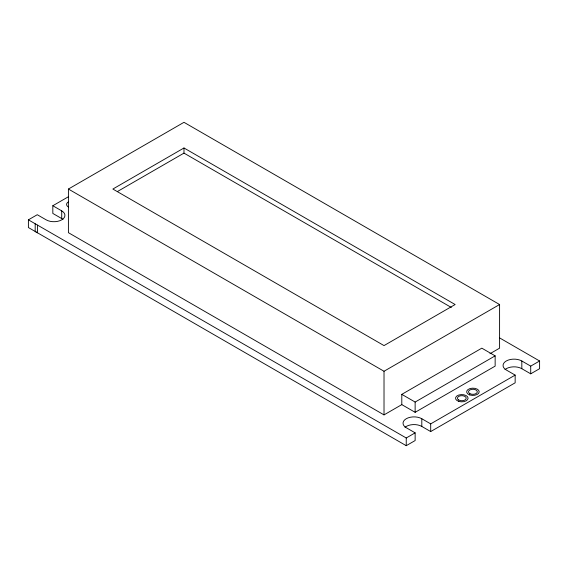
<?xml version="1.0" encoding="UTF-8"?>
<svg xmlns="http://www.w3.org/2000/svg" width="568" height="568" viewBox="0 0 568 568"><rect width="100%" height="100%" fill="white"/><g stroke="black" fill="none" stroke-linecap="round" stroke-linejoin="round"><path stroke-width="0.85" d="M401.796 404.622L401.796 394.355L481.813 348.163L495.147 355.859L495.147 366.126L415.137 412.318L401.796 404.622L384.018 414.889L68.408 232.674L68.408 189.045L183.982 122.312L499.591 304.533L499.591 348.163L489.964 353.722M405.012 427.285A10.998 6.354 0 0 1 421.804 426.44L430.693 431.566L515.155 382.811L515.155 375.107L430.693 423.87L421.804 418.737A10.998 6.354 0 0 0 406.241 418.737A10.998 6.354 0 0 0 406.241 427.718L415.137 432.851L415.137 440.555L406.241 445.688L28.4 227.541L28.4 219.837L37.268 214.718L46.157 219.851A11.005 6.354 0 0 0 61.72 219.851A11.005 6.354 0 0 0 61.72 210.87L52.824 205.737L52.824 213.433L61.72 218.566A11.005 6.354 0 0 1 62.949 219.418M52.824 205.737L68.188 196.869M183.982 147.978L112.862 189.045L384.018 345.592L455.138 304.533L183.982 147.978L183.982 153.112L451.297 307.444M117.448 191.522L183.982 153.112M68.408 189.045L384.018 371.259L499.591 304.533M401.796 394.355L415.137 402.059L495.147 355.859M28.4 219.837L406.241 437.985L415.137 432.851M515.155 375.107L506.258 369.974A10.998 6.354 0 0 1 506.258 360.992A10.998 6.354 0 0 1 521.822 360.992L530.711 366.126L539.6 360.992L539.6 368.689L530.711 373.822L521.822 368.689A10.998 6.354 0 0 0 505.03 369.541M499.662 337.939L539.6 360.992M530.711 366.126L530.711 373.822M521.822 360.992L521.822 368.689M430.693 423.87L430.693 431.566M421.804 418.737L421.804 426.44M415.137 402.059L415.137 412.318M406.241 437.985L406.241 445.688M384.018 371.259L384.018 414.889M61.72 210.87L61.72 218.566M37.495 225.12L37.495 232.816L35.188 231.495L35.188 223.799M68.394 207A6.283 3.628 0 0 1 68.416 201.867M469.779 394.93A6.283 3.628 0 0 0 479.207 391.792A6.283 3.628 0 0 0 469.779 388.647A6.283 3.628 0 0 0 469.779 394.93M469.807 393.589A4.402 2.542 0 0 0 477.17 392.445A4.402 2.542 0 0 0 471.781 389.336A4.402 2.542 0 0 0 469.807 393.589M458.667 401.349A6.283 3.628 0 0 0 468.096 398.204A6.283 3.628 0 0 0 458.667 395.065A6.283 3.628 0 0 0 458.667 401.349M458.695 400A4.402 2.542 0 0 0 466.058 398.864A4.402 2.542 0 0 0 460.669 395.754A4.402 2.542 0 0 0 458.695 400"/></g></svg>
